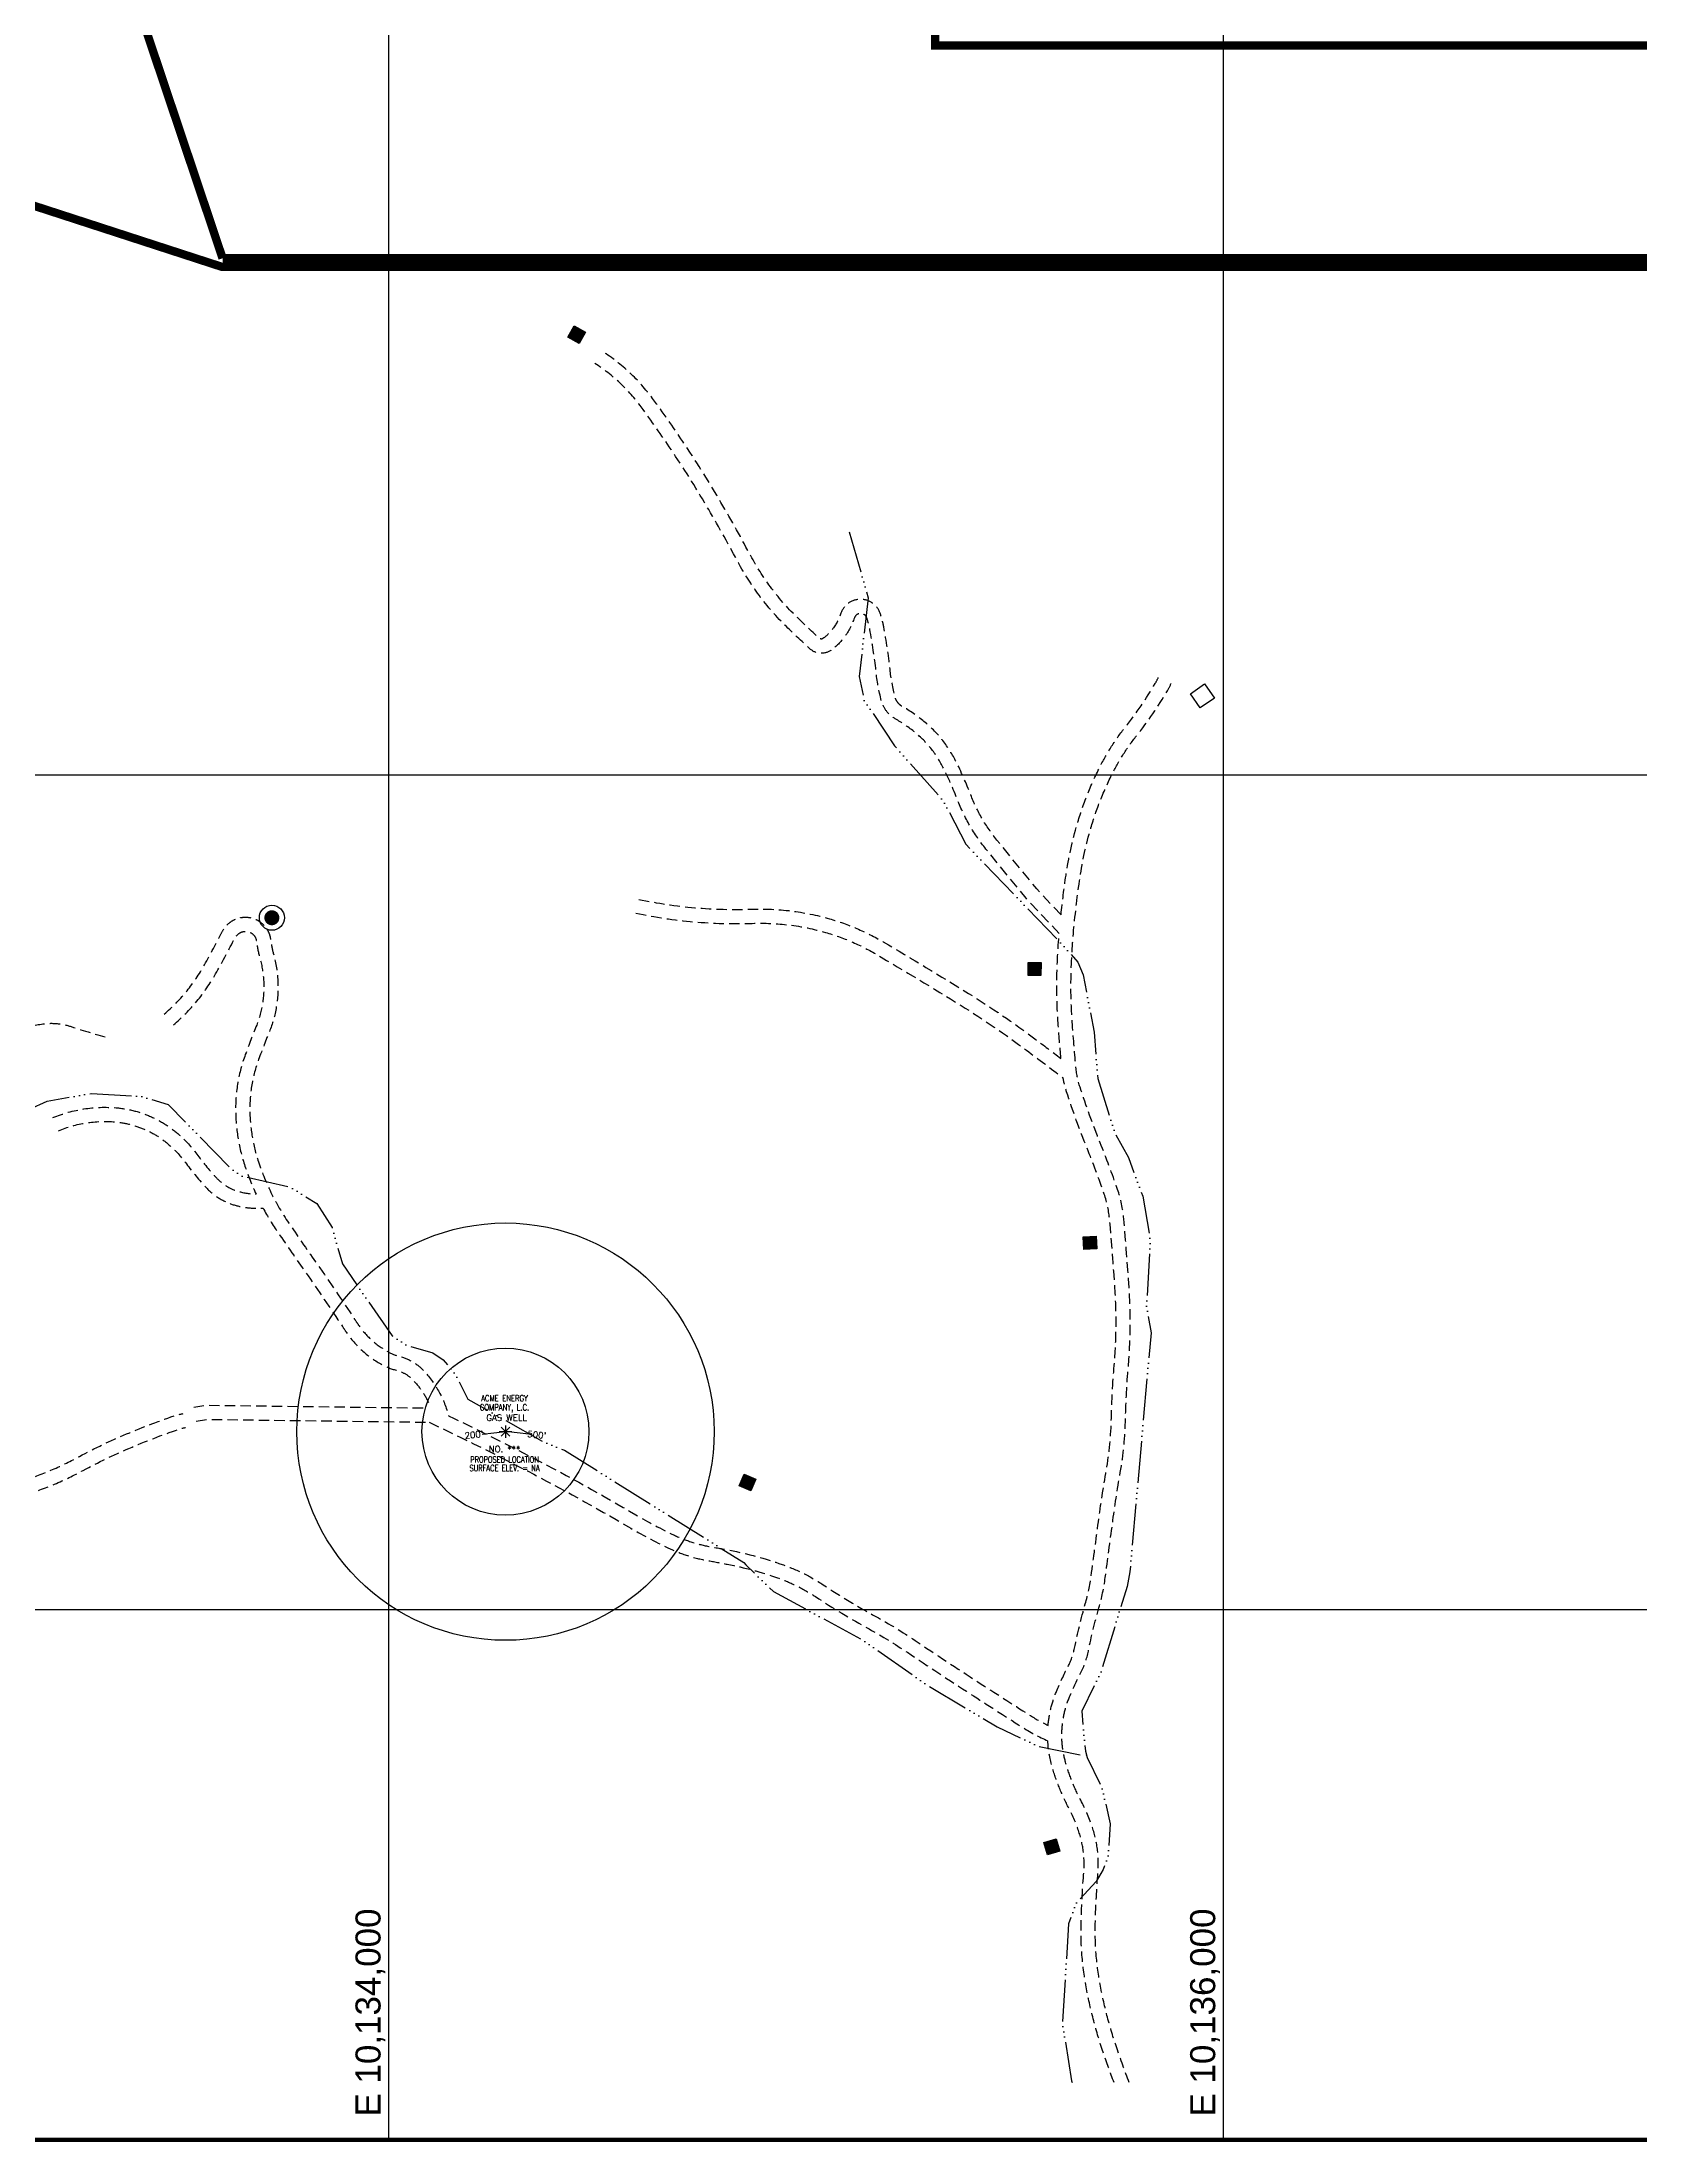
# Model space of a CAD drawing. Header units: inches. Extents: x 10131215 to 10153225, y 3476725 to 3491422.
# Drawn here: x 10133169 to 10136998, y 3476725 to 3481757 of the extents above; entities that cross this region are included whole.
import ezdxf
from ezdxf.enums import TextEntityAlignment as Align

# ---------------------------------------------------------------- set-up
doc = ezdxf.new("R2010")
doc.units = ezdxf.units.IN
doc.header["$LTSCALE"] = 100
doc.header["$MEASUREMENT"] = 0
for name, pattern in [('CENTER', [2, 1.25, -0.25, 0.25, -0.25]), ('DASHDOT', [1, 0.5, -0.25, 0, -0.25]), ('DASHED2', [0.375, 0.25, -0.125]), ('PHANTOM', [2.5, 1.25, -0.25, 0.25, -0.25, 0.25, -0.25]), ('STREAM', [1.5, 1, -0.125, 0, -0.125, 0, -0.125, 0, -0.125])]:
    doc.linetypes.add(name, pattern=pattern)
for name, color, linetype in [('BOUNDARY-MINE LIMITS', 30, 'DASHDOT'), ('BUILDINGS', 7, 'CONTINUOUS'), ('DRILL HOLES', 170, 'CONTINUOUS'), ('GAS WELLS-PROPOSED', 171, 'CONTINUOUS'), ('GRID COORDINATES-VA SOUTH NAD27', 252, 'CONTINUOUS'), ('PROPERTY LINES-MINERAL', 1, 'CENTER'), ('PROPERTY LINES-SURFACE', 7, 'PHANTOM'), ('ROADS', 34, 'DASHED2'), ('TITLE BLOCK-LEGEND-BORDER', 7, 'CONTINUOUS'), ('WATER-SURFACE', 140, 'STREAM')]:
    doc.layers.add(name, color=color, linetype=linetype)
doc.styles.add('GRIDLINE LABEL', font='ARIAL.TTF', dxfattribs={"height": 60})
doc.styles.get("Standard").update_dxf_attribs({"font": 'simplex.shx'})

# ---------------------------------------------------------------- blocks, each defined once
blk = doc.blocks.new('DRILL HOLE')
at = {"layer": 'DRILL HOLES', "const_width": 18}
blk.add_lwpolyline([(-9, 0, 1), (9, 0, 1)], format="xyb", close=True, dxfattribs=at)
at = {"layer": 'DRILL HOLES'}
blk.add_circle((0, 0), 30, dxfattribs=at)

msp = doc.modelspace()

# ---------------------------------------------------------------- linework, layer by layer
at = {"layer": 'BOUNDARY-MINE LIMITS', "const_width": 20}
msp.add_lwpolyline([(10144095.6, 3480244.6), (10141499.2, 3478428.7), (10141179.4, 3478920.4), (10141023.6, 3479043.4), (10140753, 3479084.4), (10139113.1, 3481748), (10135309.1, 3481748), (10135309.1, 3484078.5)], dxfattribs=at)
at = {"layer": 'BUILDINGS'}
for points in [[(10134429, 3481049.1), (10134444, 3481076.2), (10134471.1, 3481061.2), (10134456.1, 3481034.1)], [(10135944.3, 3480161.3), (10135920.8, 3480195.2), (10135954.7, 3480218.7), (10135978.3, 3480184.8)], [(10135531.5, 3479520.3), (10135531.9, 3479551.3), (10135562.9, 3479550.8), (10135562.4, 3479519.9)], [(10135663.5, 3478894.1), (10135694.4, 3478895.7), (10135696.1, 3478864.8), (10135665.2, 3478863.2)], [(10134839.1, 3478297), (10134851, 3478325.5), (10134879.6, 3478313.5), (10134867.6, 3478285)], [(10135569.4, 3477442.6), (10135599, 3477451.6), (10135608, 3477422), (10135578.4, 3477413)]]:
    msp.add_lwpolyline(points, close=True, dxfattribs=at)
for points in [[(10134444, 3481076.2), (10134471.1, 3481061.2), (10134429, 3481049.1), (10134456.1, 3481034.1)], [(10135531.9, 3479551.3), (10135562.9, 3479550.8), (10135531.5, 3479520.3), (10135562.4, 3479519.9)], [(10135694.4, 3478895.7), (10135696.1, 3478864.8), (10135663.5, 3478894.1), (10135665.2, 3478863.2)], [(10134851, 3478325.5), (10134879.6, 3478313.5), (10134839.1, 3478297), (10134867.6, 3478285)], [(10135599, 3477451.6), (10135608, 3477422), (10135569.4, 3477442.6), (10135578.4, 3477413)]]:
    msp.add_solid(points, dxfattribs=at)
at = {"layer": 'GAS WELLS-PROPOSED'}
for p, q in [((10134264.3, 3478427), (10134294.3, 3478427)), ((10134268.7, 3478416.4), (10134289.9, 3478437.6)), ((10134268.7, 3478437.6), (10134289.9, 3478416.4)), ((10134279.3, 3478442), (10134279.3, 3478412))]:
    msp.add_line(p, q, dxfattribs=at)
for points in [[(10134080.4, 3478405.3, 0, 12, 0), (10134116.2, 3478409.2, 0, 0, 0), (10134179.1, 3478416.1, 0, 0, 0)], [(10134776.3, 3478372.7, 0, 12, 0), (10134740.5, 3478376.6, 0, 0, 0), (10134376.4, 3478416.4, 0, 0, 0)]]:
    msp.add_lwpolyline(points, format="xyseb", dxfattribs=at)
for points in [[(10134223.2, 3478420.9), (10134279.3, 3478427)], [(10134335.4, 3478420.9), (10134279.3, 3478427)]]:
    msp.add_lwpolyline(points, dxfattribs=at)
for radius in [500, 200]:
    msp.add_circle((10134279.3, 3478427), radius, dxfattribs=at)
at = {"layer": 'GRID COORDINATES-VA SOUTH NAD27'}
for p, q in [((10134000, 3476730), (10134000, 3490730)), ((10136000, 3476730), (10136000, 3490730)), ((10150000, 3480000), (10131220, 3480000)), ((10150000, 3478000), (10131220, 3478000))]:
    msp.add_line(p, q, dxfattribs=at)
at = {"layer": 'PROPERTY LINES-MINERAL', "const_width": 20}
for points in [[(10133601.6, 3481238.3), (10132963.2, 3483140.1)], [(10133601.6, 3481238.3), (10137281.5, 3481238.3)]]:
    msp.add_lwpolyline(points, dxfattribs=at)
at = {"layer": 'PROPERTY LINES-SURFACE', "const_width": 20}
msp.add_lwpolyline([(10131798.8, 3481803.3), (10133598.5, 3481218.3), (10137281.5, 3481218.3)], dxfattribs=at)
at = {"layer": 'ROADS', "flags": 128}
for points in [[(10135606.1, 3479620.6), (10135526.8, 3479704.9), (10135430.7, 3479823, -0.078813), (10135362.6, 3479940.5, 0.024697), (10135327.6, 3480019.3, 0.105884), (10135260.8, 3480102.2, 0.038856), (10135212.9, 3480135.3, -0.200799), (10135180, 3480178.7, -0.035937), (10135167.1, 3480249.9, 0.019048), (10135152.4, 3480349.2, 0.037191), (10135145.1, 3480376.8, 0.711898), (10135115.4, 3480376.9, -0.075099), (10135091.4, 3480330.9, -0.077726), (10135060.1, 3480299.8, -0.354402), (10135009, 3480302.6, -0.01095), (10134948.8, 3480359.6, -0.04131), (10134883.3, 3480436, -0.034124), (10134834.6, 3480514, 0.010163), (10134761.6, 3480644.5, 0.01552), (10134676, 3480780.5, 0.010023), (10134604.6, 3480882.1, 0.092239), (10134493.4, 3480986.7, -0.488526)], [(10135610.5, 3479665.5), (10135552.4, 3479727.3), (10135457, 3479844.5, -0.078813), (10135394.2, 3479952.7, 0.024697), (10135357.9, 3480034.6, 0.105884), (10135282.2, 3480128.6, 0.038856), (10135230, 3480164.7, -0.200799), (10135212.9, 3480187.2, -0.035937), (10135200.8, 3480253.6, 0.019048), (10135185.8, 3480355.4, 0.037191), (10135177.2, 3480387.9, 0.711898), (10135083.3, 3480388, -0.075099), (10135064, 3480351.1, -0.077726), (10135040.1, 3480327.4, -0.354402), (10135031.7, 3480327.8, -0.01095), (10134972.6, 3480383.7, -0.04131), (10134910.8, 3480455.9, -0.034124), (10134864.6, 3480530, 0.010163), (10134790.9, 3480661.7, 0.01552), (10134704.2, 3480799.5, 0.010023), (10134632, 3480902.2, 0.092239), (10134511.7, 3481015.3, 0.092239)], [(10135610.5, 3479665.5, -0.009937), (10135622.5, 3479760, -0.034967), (10135649.5, 3479883.1, -0.045741), (10135703.8, 3480019.9, -0.04984), (10135764.7, 3480115.2, 0.033936), (10135836.3, 3480219.7, 0.039265), (10135845.5, 3480238.6, 0.039265)], [(10135773.9, 3476867.3, -0.008329), (10135743.9, 3476950.9, -0.035194), (10135705, 3477098.2, -0.054671), (10135692.8, 3477253.4, -0.011701), (10135699, 3477370.1, 0.103529), (10135684.5, 3477482.3, 0.037344), (10135657.8, 3477543.7, -0.052333), (10135621.5, 3477634.7, -0.169272), (10135630.9, 3477791.5, -0.021094), (10135657.4, 3477848.1, 0.070315), (10135676.1, 3477901.4, -0.02029), (10135701.4, 3478004.9, 0.036662), (10135716.5, 3478077.2, 0.000215), (10135733.8, 3478206.4, -0.009819), (10135752.5, 3478329, 0.037368), (10135765.1, 3478458.5, -0.015769), (10135771.8, 3478582.7, 0.037953), (10135773.6, 3478772.7, 0.005279), (10135760.9, 3478937.3, 0.061479), (10135746, 3479007.4, 0.012186), (10135704.3, 3479119.3, -0.017016), (10135656.2, 3479252.1, -0.056954), (10135645.8, 3479303.2, -0.003412), (10135637.4, 3479408.6, -0.021984), (10135634.5, 3479510.8, -0.01924), (10135640.8, 3479627.5, -0.013584), (10135656.1, 3479755, -0.034967), (10135682.1, 3479873.4, -0.045741), (10135734.1, 3480004.5, -0.04984), (10135791.4, 3480094.1, 0.033936), (10135865.6, 3480202.4, 0.039265), (10135877.1, 3480226.1)], [(10131798.8, 3479534.8, -0.062307), (10131875.5, 3479582.1, -0.110038), (10131998.1, 3479608.1, -0.060754), (10132113.5, 3479592.8, -0.039354), (10132199.8, 3479563, -0.003966), (10132252.4, 3479539.6, 0.376558), (10132295.5, 3479552.6, 0.186137), (10132301.7, 3479585.7, 0.023744), (10132289.2, 3479639.6, 0.090465), (10132264.4, 3479690.4, 0.113179), (10132208.6, 3479738.4, 0.020009), (10132131, 3479775.4, 0.098576), (10132077.7, 3479786.6, -0.907913), (10132074.5, 3479823.4, 0.088974), (10132101.4, 3479833.5, -0.013039), (10132155.6, 3479863.9, 0.005958), (10132210.5, 3479893.6, 0.058702), (10132269.9, 3479936.6, 0.047371), (10132304, 3479974.5, -0.55666), (10132347.5, 3479970.8, -0.085518), (10132363.9, 3479917.9, 0.077458), (10132380.7, 3479860.5, 0.043337), (10132435.3, 3479766.4, 0.011409), (10132488.5, 3479694.2, 0.014462), (10132566.2, 3479599.4, 0.019693), (10132657.2, 3479502.6, 0.03393), (10132720.4, 3479448.5, 0.014236), (10132807.6, 3479387.2, 0.099955), (10132919.4, 3479341.9, 0.114212), (10132985.6, 3479344.7, 0.039153), (10133056.3, 3479370.4, -0.071216), (10133171, 3479403.9, -0.117539), (10133238.7, 3479397.6, 0.019051), (10133331.5, 3479370)], [(10134591.9, 3479669.2, 0.060477), (10134870.6, 3479644.9, -0.07842), (10135046.3, 3479623.2, -0.063117), (10135166.9, 3479571.4, -0.006089), (10135371, 3479448.1, -0.021977), (10135527.8, 3479340.8, -0.000177), (10135615.4, 3479275, 9.762439)], [(10134598.9, 3479702.4, 0.060477), (10134869.4, 3479678.8, -0.07842), (10135055.6, 3479655.9, -0.063117), (10135184.1, 3479600.7, -0.006089), (10135388.9, 3479476.9, -0.021977), (10135548.1, 3479368, -0.000125), (10135610.2, 3479321.4, -0.000216)], [(10133461.9, 3479427.6, 0.088394), (10133555.3, 3479540.5, 0.01147), (10133597.4, 3479619.1, -0.048897), (10133608.3, 3479636.4, -0.666413), (10133716.4, 3479606.5, 0.037318), (10133723.1, 3479573.3, -0.106971), (10133730.9, 3479448.3, -0.057102), (10133714.8, 3479388.7, 0.006385), (10133687.8, 3479318.5, 0.092353), (10133666.8, 3479195.4, 0.076779), (10133687.4, 3479073.8, 0.070958), (10133762.9, 3478922.4, 0.001149), (10133828.6, 3478827.6, -0.005299), (10133917.2, 3478697.5, 0.000596), (10133926.7, 3478683.3, 0.11608), (10133997.3, 3478618.8, 0.063661), (10134026.2, 3478607.1, -0.146123), (10134085.3, 3478571.3, -0.118945), (10134143.2, 3478464.9, -0.105718)], [(10133483.9, 3479401.7, 0.088394), (10133584.8, 3479523.8, 0.01147), (10133627.7, 3479603.7, -0.048897), (10133635.1, 3479615.4, -0.666413), (10133682.7, 3479602.2, 0.037318), (10133690.4, 3479564, -0.106971), (10133697.3, 3479453.4, -0.057102), (10133683.2, 3479401.3, 0.006385), (10133656, 3479330.3, 0.092353), (10133632.8, 3479194.9, 0.076779), (10133655.2, 3479063, 0.028396), (10133681.7, 3478996.3, 0.001149)], [(10135610.2, 3479321.4, -0.00273), (10135603.6, 3479406.1, -0.021984), (10135600.6, 3479511.4, -0.017603), (10135606.1, 3479620.6, -0.013584)], [(10135607, 3479630.7, -0.013584), (10135607, 3479630.7, -0.013584)], [(10135579.6, 3477723.3, -0.077291), (10135599.6, 3477804.6, -0.021094), (10135627.2, 3477863.9, 0.070315), (10135642.9, 3477908.2, -0.02029), (10135668.7, 3478014.4, 0.036662), (10135682.8, 3478081.7, 0.000215), (10135700.1, 3478210.9, -0.009819), (10135719.1, 3478334.8, 0.037368), (10135731.2, 3478459.3, -0.015769), (10135738, 3478585.6, 0.037953), (10135739.7, 3478770.5, 0.005279), (10135727.1, 3478934.3, 0.061479), (10135713.9, 3478996.3, 0.012186), (10135672.7, 3479106.6, -0.017016), (10135623.9, 3479241.6, -0.032713), (10135615.4, 3479275, -0.003412)], [(10135612, 3479300.3, -0.003412), (10135612, 3479300.3, -0.003412)], [(10133195, 3479179.4, -0.120297), (10133346.6, 3479203, -0.165457), (10133500.3, 3479135.7, -0.049547), (10133542.2, 3479088.9, 0.030774), (10133587.5, 3479034.4, 0.133412), (10133639.1, 3479002.8, 0.067496), (10133681.7, 3478996.3, 2.698428)], [(10133208, 3479148, -0.120297), (10133343.8, 3479169.2, -0.165457), (10133477.4, 3479110.6, -0.049547), (10133514.8, 3479068.8, 0.030774), (10133562.8, 3479011.1, 0.133412), (10133629.6, 3478970.1, 0.089875), (10133698.4, 3478962.8, 0.115775)], [(10133698.4, 3478962.8, 0.02766), (10133734.9, 3478903.1, 0.001149), (10133800.8, 3478808.1, -0.005299), (10133888.9, 3478678.7, 0.000601), (10133898.6, 3478664.3, 0.116256), (10133980.7, 3478589.1, 0.063661), (10134017.7, 3478574.2, -0.146123), (10134060.1, 3478548.5, -0.084131), (10134100.4, 3478485.3, 8.370714)], [(10132709, 3478512.2, 0.015926), (10132840.7, 3478356.1, 0.021146), (10132897.8, 3478297.8, 0.178176), (10132992.1, 3478257.8, 0.087799), (10133127.3, 3478275.1, 0.048022), (10133267.7, 3478334.2, -0.02269), (10133377.2, 3478387, -0.01885), (10133496.5, 3478432.7, -0.037382), (10133512.7, 3478436.9, 1.262168)], [(10132735.6, 3478533.3, 0.015926), (10132865.9, 3478378.9, 0.021146), (10132921, 3478322.6, 0.178176), (10132993.8, 3478291.8, 0.087799), (10133117.2, 3478307.5, 0.048022), (10133251.6, 3478364.1, -0.02269), (10133363.9, 3478418.2, -0.01885), (10133485.6, 3478464.9, -0.037382), (10133506.7, 3478470.3, -0.037382)], [(10134143.2, 3478464.9, -0.007654), (10134347.5, 3478363, -0.013599), (10134591.4, 3478228, 0.022427), (10134684.2, 3478178.8, 0.066756), (10134769.2, 3478151.6, -0.00377), (10134817.3, 3478142.7, -0.036587), (10134942.4, 3478108.8, -0.061081), (10135040.6, 3478060.2, 0.019387), (10135167.1, 3477983.9, -0.021724), (10135261.2, 3477926.5, 0.003928), (10135411.6, 3477827.3, 0.002243), (10135534.3, 3477748.5, 0.028602), (10135579.6, 3477723.3, 0.637223)], [(10134096.4, 3478449.6, -0.008854), (10134331.9, 3478332.8, -0.013599), (10134574.2, 3478198.8, 0.022427), (10134669.7, 3478148.1, 0.066756), (10134763.3, 3478118.2, -0.00377), (10134810.9, 3478109.3, -0.036587), (10134931.2, 3478076.7, -0.061081), (10135022, 3478031.8, 0.019387), (10135150.7, 3477954.2, -0.021724), (10135242.3, 3477898.3, 0.003928), (10135393.2, 3477798.8, 0.002243), (10135516.2, 3477719.9, 0.036599), (10135578.9, 3477686.1, 0.040459)], [(10135737.6, 3476867.3, -0.007141), (10135711.7, 3476939.9, -0.035194), (10135671.6, 3477091.9, -0.054671), (10135658.8, 3477254.4, -0.011701), (10135665.2, 3477372.8, 0.103529), (10135652.4, 3477471.2, 0.037344), (10135627.8, 3477527.9, -0.052333), (10135588.8, 3477625.5, -0.056504), (10135578.9, 3477686.1)]]:
    msp.add_lwpolyline(points, format="xyb", dxfattribs=at)
for points in [[(10133898.6, 3478664.3), (10133898.6, 3478664.3)], [(10133532.3, 3478485.5), (10133559.8, 3478490.4), (10134089, 3478483.7)], [(10133538.4, 3478452.1), (10133562.6, 3478456.4), (10134096.4, 3478449.6)]]:
    msp.add_lwpolyline(points, dxfattribs=at)
at = {"layer": 'TITLE BLOCK-LEGEND-BORDER', "const_width": 10}
msp.add_lwpolyline([(10131220, 3476730), (10131220, 3490730), (10153220, 3490730), (10153220, 3476730)], close=True, dxfattribs=at)
at = {"layer": 'WATER-SURFACE', "flags": 128}
for points in [[(10135103.2, 3480583.3), (10135148.6, 3480425.1), (10135126.9, 3480236), (10135138.5, 3480180.2), (10135211.8, 3480070.4), (10135328.8, 3479937.8), (10135382.5, 3479834.3), (10135613.1, 3479594.5), (10135650.6, 3479552), (10135663.7, 3479521.2), (10135690.3, 3479384.2), (10135698.5, 3479273.4), (10135740.4, 3479140.5), (10135771.9, 3479083.5), (10135806.3, 3478991.1), (10135824.7, 3478884.7), (10135815.2, 3478730), (10135826.2, 3478664.1), (10135775.8, 3478091), (10135768.7, 3478056.3), (10135705.8, 3477849.7), (10135660.1, 3477757.4), (10135669.2, 3477661.6), (10135673.3, 3477646.3), (10135708.9, 3477573.9), (10135728.6, 3477487.5), (10135724, 3477412.6), (10135711.8, 3477378.3), (10135695, 3477349.3), (10135646.7, 3477297.1), (10135628.7, 3477248.1), (10135613.9, 3477008.5), (10135635.5, 3476871.9), (10135637.3, 3476867.3)], [(10132339.2, 3479932.9), (10132378.6, 3479840.2), (10132393.9, 3479764.1), (10132439.5, 3479691.1), (10132486.3, 3479638.1), (10132517.9, 3479581), (10132676.7, 3479395.8), (10132762.2, 3479320.3), (10132858.9, 3479264.2), (10132948.4, 3479173.4), (10132982.4, 3479156.3), (10133037.3, 3479152.9), (10133181.5, 3479219.1), (10133287.8, 3479237.6), (10133407.5, 3479230.1), (10133471.5, 3479211.1), (10133622.2, 3479056.5), (10133646.2, 3479039.9), (10133764.7, 3479012.5), (10133827.4, 3478973.6), (10133863.9, 3478916.2), (10133888.6, 3478829.4), (10134008.1, 3478656.7), (10134041.8, 3478634.5), (10134105.7, 3478615.5), (10134129.7, 3478599), (10134157.8, 3478567.2), (10134189.1, 3478505.1), (10134368.1, 3478403.8), (10134420.6, 3478382.6), (10134850.9, 3478113.3), (10134855.5, 3478107.9), (10134921.7, 3478043.7), (10135139.7, 3477924.9), (10135288.5, 3477820.5), (10135457.5, 3477719.8), (10135554.8, 3477673.7), (10135672.5, 3477649.3)]]:
    msp.add_lwpolyline(points, dxfattribs=at)

# ---------------------------------------------------------------- block references
at = {"layer": 'DRILL HOLES', "xscale": 1.000028516851045, "yscale": 1.000028516851045, "zscale": 1.000028516851045}
msp.add_blockref('DRILL HOLE', (10133719.6, 3479658.3), dxfattribs=at)

# ---------------------------------------------------------------- texts
at = {"layer": 'GAS WELLS-PROPOSED'}
for s, width, p in [('ACME ENERGY', 0.8, (10134277.1, 3478499.7)), ('COMPANY, L.C.', 0.8, (10134277.1, 3478477.7)), ('PROPOSED LOCATION', 0.7, (10134277.1, 3478352.7)), ('SURFACE ELEV. = NA', 0.7, (10134277.1, 3478332.1))]:
    msp.add_text(s, height=15, dxfattribs=dict(at, width=width)).set_placement(p, align=Align.CENTER)
for s, p in [(' GAS WELL', (10134277.1, 3478452.7)), ('NO. ***', (10134277.1, 3478377.7))]:
    msp.add_text(s, height=15, dxfattribs=at).set_placement(p, align=Align.CENTER)
for s, rotation, p in [("200'", 6.234, (10134204.8, 3478412.1)), ("500'", 353.766, (10134353.7, 3478412.1))]:
    msp.add_text(s, height=15, rotation=rotation, dxfattribs=at).set_placement(p, align=Align.CENTER)
at = {"layer": 'GRID COORDINATES-VA SOUTH NAD27', "style": 'GRIDLINE LABEL'}
for s, p in [('E 10,134,000', (10133980, 3477284.5)), ('E 10,136,000', (10135980, 3477284.5))]:
    msp.add_text(s, height=60, rotation=90, dxfattribs=at).set_placement(p, align=Align.RIGHT)

doc.saveas('drawing.dxf')
